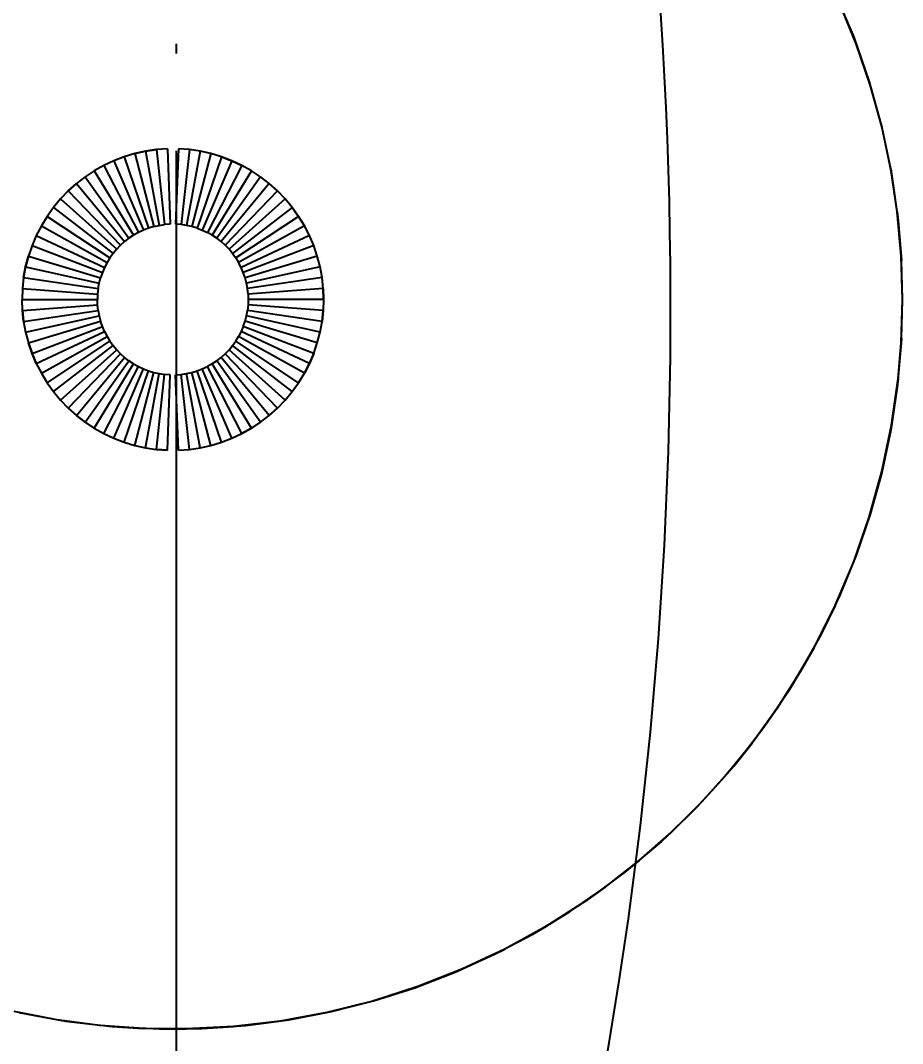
# Model space of a CAD drawing. Extents: x 11992 to 29481, y -6727 to 6811.
# Drawn here: x 13767.4 to 13948.8, y 1227.6 to 1438 of the extents above; entities that cross this region are included whole.
import ezdxf

# ---------------------------------------------------------------- set-up
doc = ezdxf.new("R2010")
doc.units = 0
doc.header["$MEASUREMENT"] = 0
doc.linetypes.add('DOTE', pattern=[2.42, 2, -0.2, 0.02, -0.2])
doc.layers.get('0').update_dxf_attribs({"color": 8, "linetype": 'CONTINUOUS'})
doc.layers.get('Defpoints').update_dxf_attribs({"color": 8, "linetype": 'CONTINUOUS'})
doc.layers.add('zoylight 4标注', color=9, linetype='CONTINUOUS')
doc.layers.add('zoylight 5回路', color=4, linetype='CONTINUOUS')
doc.styles.add('CCD-DIM', font='archs.shx', dxfattribs={"width": 0.8})
doc.dimstyles.new('zoylight_DIM_40', dxfattribs={"dimscale": 40, "dimtxt": 1.9, "dimasz": 0.4, "dimexe": 0.5, "dimexo": 0.5, "dimgap": 0.5, "dimtad": 1, "dimdec": 0, "dimrnd": 5, "dimzin": 12, "dimdsep": 46, "dimtxsty": 'CCD-DIM', "dimblk": 'CCD_Dimension_Tick', "dimcen": 0.125, "dimclrd": 44, "dimclre": 44, "dimclrt": 50, "dimadec": 0, "dimazin": 0, "dimtfac": 1, "dimtdec": 0, "dimtmove": 2, "dimatfit": 3, "dimldrblk": 'CCD_Leader_Dot', "dimfxl": 0, "dimtvp": 1, "dimtolj": 1, "dimtzin": 0, "dimarcsym": 0})

# ---------------------------------------------------------------- blocks, each defined once
blk = doc.blocks.new('CCD_Dimension_Tick')
at = {"color": 0, "linetype": 'ByBlock'}
for p, q in [((-1.091, 0), (0, 0)), ((0, 0), (1.091, 0))]:
    blk.add_line(p, q, dxfattribs=at)
at = {"color": 0, "linetype": 'Continuous', "const_width": 0.608}
blk.add_lwpolyline([(-0.61, -0.61), (0.61, 0.61)], dxfattribs=at)
blk = doc.blocks.new('*D136')
at = {"layer": 'Defpoints', "color": 0, "linetype": 'Continuous'}
for p in [(13799.46, 1780.53), (13723.85, 981.8), (13799.46, 981.8)]:
    blk.add_point(p, dxfattribs=at)
at = {"layer": 'zoylight 4标注', "color": 44, "lineweight": -2}
for p, q in [((13779.46, 1780.53), (13703.85, 1780.53)), ((13723.85, 1764.53), (13723.85, 997.8))]:
    blk.add_line(p, q, dxfattribs=at)
at = {"layer": 'zoylight 4标注', "color": 44, "linetype": 'Continuous', "lineweight": -2}
blk.add_line((13779.46, 981.8), (13703.85, 981.8), dxfattribs=at)
at = {"layer": 'zoylight 4标注', "color": 44, "linetype": 'Continuous', "lineweight": -2, "xscale": 16, "yscale": 16, "zscale": 16}
for p, rotation in [((13723.85, 1780.53), 90), ((13723.85, 981.8), 270)]:
    blk.add_blockref('CCD_Dimension_Tick', p, dxfattribs=dict(at, rotation=rotation))
at = {"layer": 'zoylight 4标注', "color": 50, "linetype": 'Continuous', "insert": (13665.85, 1381.16), "char_height": 76, "attachment_point": 5, "rotation": 90, "style": 'CCD-DIM'}
blk.add_mtext('\\A1;800', dxfattribs=at)
blk = doc.blocks.new('CCD_Leader_Dot')
at = {"color": 0, "linetype": 'ByBlock'}
blk.add_line((-5, 0), (-10, 0), dxfattribs=at)
at = {"color": 0, "linetype": 'ByBlock', "const_width": 5}
blk.add_lwpolyline([(-2.5, 0, 1), (2.5, 0, 1)], format="xyb", close=True, dxfattribs=at)

msp = doc.modelspace()

# ---------------------------------------------------------------- linework, layer by layer
for p, q in [((13934.91, 1443.54, -309.93), (13938.72, 1434.55, -309.93)), ((13939.24, 1433.17, -299.43), (13935.88, 1441.4, -299.43)), ((13939.24, 1433.17, -299.43), (13938.72, 1434.55, -309.93)), ((13938.72, 1434.55, -309.93), (13941.93, 1425.34, -309.93)), ((13942.11, 1424.75, -299.43), (13939.24, 1433.17, -299.43)), ((13942.11, 1424.75, -299.43), (13941.93, 1425.34, -309.93)), ((13941.93, 1425.34, -309.93), (13944.53, 1415.95, -309.93)), ((13944.48, 1416.17, -299.43), (13942.11, 1424.75, -299.43)), ((13946.34, 1407.45, -299.43), (13944.48, 1416.17, -299.43)), ((13944.48, 1416.17, -299.43), (13944.53, 1415.95, -309.93)), ((13944.53, 1415.95, -309.93), (13946.52, 1406.43, -309.93)), ((13797.63, 1411.58, -35.53), (13795.37, 1411.41, -35.53)), ((13797.63, 1411.58, -47.53), (13795.37, 1411.41, -47.53)), ((13797.63, 1411.58, -47.53), (13798.2, 1396.09, -47.53)), ((13799.89, 1411.58, -47.53), (13799.33, 1396.09, -47.53)), ((13802.15, 1411.41, -35.53), (13799.89, 1411.58, -35.53)), ((13802.15, 1411.41, -47.53), (13799.89, 1411.58, -47.53)), ((13799.89, 1411.58, -35.53), (13799.89, 1411.58, -47.53)), ((13799.89, 1411.58, -35.53), (13799.89, 1411.58, -47.53)), ((13788.75, 1409.94, -35.53), (13786.64, 1409.13, -35.53)), ((13788.75, 1409.94, -47.53), (13786.64, 1409.13, -47.53)), ((13790.92, 1410.59, -35.53), (13788.75, 1409.94, -35.53)), ((13790.92, 1410.59, -47.53), (13788.75, 1409.94, -47.53)), ((13788.75, 1409.94, -35.53), (13788.75, 1409.94, -47.53)), ((13788.75, 1409.94, -47.53), (13793.76, 1395.27, -47.53)), ((13793.13, 1411.08, -35.53), (13790.92, 1410.59, -35.53)), ((13790.92, 1410.59, -47.53), (13793.13, 1411.08, -47.53)), ((13790.92, 1410.59, -35.53), (13790.92, 1410.59, -47.53)), ((13790.92, 1410.59, -47.53), (13794.84, 1395.59, -47.53)), ((13795.37, 1411.41, -35.53), (13793.13, 1411.08, -35.53)), ((13793.13, 1411.08, -47.53), (13795.37, 1411.41, -47.53)), ((13793.13, 1411.08, -35.53), (13793.13, 1411.08, -47.53)), ((13793.13, 1411.08, -47.53), (13795.95, 1395.84, -47.53)), ((13795.37, 1411.41, -35.53), (13795.37, 1411.41, -47.53)), ((13795.37, 1411.41, -47.53), (13797.07, 1396, -47.53)), ((13802.15, 1411.41, -47.53), (13800.46, 1396, -47.53)), ((13804.39, 1411.08, -47.53), (13801.58, 1395.84, -47.53)), ((13804.39, 1411.08, -35.53), (13802.15, 1411.41, -35.53)), ((13804.39, 1411.08, -47.53), (13802.15, 1411.41, -47.53)), ((13802.15, 1411.41, -35.53), (13802.15, 1411.41, -47.53)), ((13806.6, 1410.59, -47.53), (13802.68, 1395.59, -47.53)), ((13808.77, 1409.94, -47.53), (13803.77, 1395.27, -47.53)), ((13806.6, 1410.59, -35.53), (13804.39, 1411.08, -35.53)), ((13806.6, 1410.59, -47.53), (13804.39, 1411.08, -47.53)), ((13804.39, 1411.08, -35.53), (13804.39, 1411.08, -47.53)), ((13808.77, 1409.94, -35.53), (13806.6, 1410.59, -35.53)), ((13808.77, 1409.94, -47.53), (13806.6, 1410.59, -47.53)), ((13806.6, 1410.59, -35.53), (13806.6, 1410.59, -47.53)), ((13810.89, 1409.13, -35.53), (13808.77, 1409.94, -35.53)), ((13808.77, 1409.94, -47.53), (13810.89, 1409.13, -47.53)), ((13808.77, 1409.94, -35.53), (13808.77, 1409.94, -47.53)), ((13784.59, 1408.17, -35.53), (13782.61, 1407.06, -35.53)), ((13784.59, 1408.17, -47.53), (13782.61, 1407.06, -47.53)), ((13786.64, 1409.13, -35.53), (13784.59, 1408.17, -35.53)), ((13786.64, 1409.13, -47.53), (13784.59, 1408.17, -47.53)), ((13784.59, 1408.17, -35.53), (13784.59, 1408.17, -47.53)), ((13784.59, 1408.17, -47.53), (13791.67, 1394.38, -47.53)), ((13786.64, 1409.13, -35.53), (13786.64, 1409.13, -47.53)), ((13786.64, 1409.13, -47.53), (13792.7, 1394.86, -47.53)), ((13810.89, 1409.13, -47.53), (13804.82, 1394.86, -47.53)), ((13812.94, 1408.17, -47.53), (13805.85, 1394.38, -47.53)), ((13812.94, 1408.17, -35.53), (13810.89, 1409.13, -35.53)), ((13810.89, 1409.13, -47.53), (13812.94, 1408.17, -47.53)), ((13810.89, 1409.13, -35.53), (13810.89, 1409.13, -47.53)), ((13814.91, 1407.06, -35.53), (13812.94, 1408.17, -35.53)), ((13814.91, 1407.06, -47.53), (13812.94, 1408.17, -47.53)), ((13812.94, 1408.17, -35.53), (13812.94, 1408.17, -47.53)), ((13947.67, 1398.63, -299.43), (13946.34, 1407.45, -299.43)), ((13946.34, 1407.45, -299.43), (13946.52, 1406.43, -309.93)), ((13780.72, 1405.81, -35.53), (13778.93, 1404.43, -35.53)), ((13780.72, 1405.81, -47.53), (13778.93, 1404.43, -47.53)), ((13782.61, 1407.06, -35.53), (13780.72, 1405.81, -35.53)), ((13782.61, 1407.06, -47.53), (13780.72, 1405.81, -47.53)), ((13780.72, 1405.81, -35.53), (13780.72, 1405.81, -47.53)), ((13780.72, 1405.81, -47.53), (13789.74, 1393.2, -47.53)), ((13782.61, 1407.06, -35.53), (13782.61, 1407.06, -47.53)), ((13782.61, 1407.06, -47.53), (13790.69, 1393.83, -47.53)), ((13814.91, 1407.06, -47.53), (13806.84, 1393.83, -47.53)), ((13816.8, 1405.81, -47.53), (13807.78, 1393.2, -47.53)), ((13816.8, 1405.81, -35.53), (13814.91, 1407.06, -35.53)), ((13816.8, 1405.81, -47.53), (13814.91, 1407.06, -47.53)), ((13814.91, 1407.06, -35.53), (13814.91, 1407.06, -47.53)), ((13818.59, 1404.43, -35.53), (13816.8, 1405.81, -35.53)), ((13818.59, 1404.43, -47.53), (13816.8, 1405.81, -47.53)), ((13816.8, 1405.81, -35.53), (13816.8, 1405.81, -47.53)), ((13946.52, 1406.43, -309.93), (13947.88, 1396.8, -309.93)), ((13778.93, 1404.43, -35.53), (13777.25, 1402.91, -35.53)), ((13777.25, 1402.91, -47.53), (13778.93, 1404.43, -47.53)), ((13778.93, 1404.43, -35.53), (13778.93, 1404.43, -47.53)), ((13778.93, 1404.43, -47.53), (13788.85, 1392.51, -47.53)), ((13818.59, 1404.43, -47.53), (13808.68, 1392.51, -47.53)), ((13820.28, 1402.91, -35.53), (13818.59, 1404.43, -35.53)), ((13820.28, 1402.91, -47.53), (13818.59, 1404.43, -47.53)), ((13818.59, 1404.43, -35.53), (13818.59, 1404.43, -47.53)), ((13775.67, 1401.28, -35.53), (13774.23, 1399.54, -35.53)), ((13775.67, 1401.28, -47.53), (13774.23, 1399.54, -47.53)), ((13777.25, 1402.91, -35.53), (13775.67, 1401.28, -35.53)), ((13775.67, 1401.28, -47.53), (13777.25, 1402.91, -47.53)), ((13775.67, 1401.28, -35.53), (13775.67, 1401.28, -47.53)), ((13775.67, 1401.28, -47.53), (13787.22, 1390.94, -47.53)), ((13777.25, 1402.91, -35.53), (13777.25, 1402.91, -47.53)), ((13777.25, 1402.91, -47.53), (13788, 1391.76, -47.53)), ((13820.28, 1402.91, -47.53), (13809.52, 1391.76, -47.53)), ((13821.85, 1401.28, -47.53), (13810.31, 1390.94, -47.53)), ((13821.85, 1401.28, -35.53), (13820.28, 1402.91, -35.53)), ((13821.85, 1401.28, -47.53), (13820.28, 1402.91, -47.53)), ((13820.28, 1402.91, -35.53), (13820.28, 1402.91, -47.53)), ((13823.3, 1399.54, -35.53), (13821.85, 1401.28, -35.53)), ((13823.3, 1399.54, -47.53), (13821.85, 1401.28, -47.53)), ((13821.85, 1401.28, -35.53), (13821.85, 1401.28, -47.53)), ((13774.23, 1399.54, -35.53), (13772.91, 1397.7, -35.53)), ((13774.23, 1399.54, -47.53), (13772.91, 1397.7, -47.53)), ((13774.23, 1399.54, -35.53), (13774.23, 1399.54, -47.53)), ((13774.23, 1399.54, -47.53), (13786.49, 1390.07, -47.53)), ((13823.3, 1399.54, -47.53), (13811.03, 1390.07, -47.53)), ((13824.62, 1397.7, -35.53), (13823.3, 1399.54, -35.53)), ((13823.3, 1399.54, -47.53), (13824.62, 1397.7, -47.53)), ((13823.3, 1399.54, -35.53), (13823.3, 1399.54, -47.53)), ((13772.91, 1397.7, -35.53), (13771.73, 1395.77, -35.53)), ((13772.91, 1397.7, -47.53), (13771.73, 1395.77, -47.53)), ((13772.91, 1397.7, -35.53), (13772.91, 1397.7, -47.53)), ((13772.91, 1397.7, -47.53), (13785.83, 1389.15, -47.53)), ((13824.62, 1397.7, -47.53), (13811.69, 1389.15, -47.53)), ((13825.8, 1395.77, -35.53), (13824.62, 1397.7, -35.53)), ((13824.62, 1397.7, -47.53), (13825.8, 1395.77, -47.53)), ((13824.62, 1397.7, -35.53), (13824.62, 1397.7, -47.53)), ((13948.49, 1389.53, -299.43), (13947.67, 1398.63, -299.43)), ((13947.67, 1398.63, -299.43), (13947.88, 1396.8, -309.93)), ((13771.73, 1395.77, -35.53), (13770.69, 1393.76, -35.53)), ((13771.73, 1395.77, -47.53), (13770.69, 1393.76, -47.53)), ((13771.73, 1395.77, -35.53), (13771.73, 1395.77, -47.53)), ((13771.73, 1395.77, -47.53), (13785.24, 1388.18, -47.53)), ((13792.7, 1394.86, -47.53), (13791.67, 1394.38, -47.53)), ((13792.7, 1394.86, -297.53), (13791.67, 1394.38, -297.53)), ((13793.76, 1395.27, -47.53), (13792.7, 1394.86, -47.53)), ((13793.76, 1395.27, -297.53), (13792.7, 1394.86, -297.53)), ((13792.7, 1394.86, -47.53), (13792.7, 1394.86, -297.53)), ((13794.84, 1395.59, -47.53), (13793.76, 1395.27, -47.53)), ((13794.84, 1395.59, -297.53), (13793.76, 1395.27, -297.53)), ((13793.76, 1395.27, -47.53), (13793.76, 1395.27, -297.53)), ((13794.84, 1395.59, -47.53), (13795.95, 1395.84, -47.53)), ((13794.84, 1395.59, -297.53), (13795.95, 1395.84, -297.53)), ((13794.84, 1395.59, -47.53), (13794.84, 1395.59, -297.53)), ((13795.95, 1395.84, -47.53), (13797.07, 1396, -47.53)), ((13795.95, 1395.84, -297.53), (13797.07, 1396, -297.53)), ((13795.95, 1395.84, -47.53), (13795.95, 1395.84, -297.53)), ((13798.2, 1396.09, -47.53), (13797.07, 1396, -47.53)), ((13798.2, 1396.09, -297.53), (13797.07, 1396, -297.53)), ((13797.07, 1396, -47.53), (13797.07, 1396, -297.53)), ((13800.46, 1396, -47.53), (13799.33, 1396.09, -47.53)), ((13800.46, 1396, -297.53), (13799.33, 1396.09, -297.53)), ((13799.33, 1396.09, -47.53), (13799.33, 1396.09, -297.53)), ((13799.33, 1396.09, -47.53), (13799.33, 1396.09, -297.53)), ((13801.58, 1395.84, -47.53), (13800.46, 1396, -47.53)), ((13801.58, 1395.84, -297.53), (13800.46, 1396, -297.53)), ((13800.46, 1396, -47.53), (13800.46, 1396, -297.53)), ((13802.68, 1395.59, -47.53), (13801.58, 1395.84, -47.53)), ((13802.68, 1395.59, -297.53), (13801.58, 1395.84, -297.53)), ((13801.58, 1395.84, -47.53), (13801.58, 1395.84, -297.53)), ((13803.77, 1395.27, -47.53), (13802.68, 1395.59, -47.53)), ((13803.77, 1395.27, -297.53), (13802.68, 1395.59, -297.53)), ((13802.68, 1395.59, -47.53), (13802.68, 1395.59, -297.53)), ((13803.77, 1395.27, -47.53), (13804.82, 1394.86, -47.53)), ((13803.77, 1395.27, -297.53), (13804.82, 1394.86, -297.53)), ((13803.77, 1395.27, -47.53), (13803.77, 1395.27, -297.53)), ((13804.82, 1394.86, -47.53), (13805.85, 1394.38, -47.53)), ((13804.82, 1394.86, -297.53), (13805.85, 1394.38, -297.53)), ((13804.82, 1394.86, -47.53), (13804.82, 1394.86, -297.53)), ((13825.8, 1395.77, -47.53), (13812.28, 1388.18, -47.53)), ((13826.83, 1393.76, -35.53), (13825.8, 1395.77, -35.53)), ((13826.83, 1393.76, -47.53), (13825.8, 1395.77, -47.53)), ((13825.8, 1395.77, -35.53), (13825.8, 1395.77, -47.53)), ((13947.88, 1396.8, -309.93), (13948.54, 1388.63, -309.93)), ((13770.69, 1393.76, -35.53), (13769.81, 1391.67, -35.53)), ((13770.69, 1393.76, -47.53), (13769.81, 1391.67, -47.53)), ((13770.69, 1393.76, -35.53), (13770.69, 1393.76, -47.53)), ((13770.69, 1393.76, -47.53), (13784.73, 1387.18, -47.53)), ((13789.74, 1393.2, -47.53), (13788.85, 1392.51, -47.53)), ((13789.74, 1393.2, -297.53), (13788.85, 1392.51, -297.53)), ((13790.69, 1393.83, -47.53), (13789.74, 1393.2, -47.53)), ((13790.69, 1393.83, -297.53), (13789.74, 1393.2, -297.53)), ((13789.74, 1393.2, -47.53), (13789.74, 1393.2, -297.53)), ((13791.67, 1394.38, -47.53), (13790.69, 1393.83, -47.53)), ((13791.67, 1394.38, -297.53), (13790.69, 1393.83, -297.53)), ((13790.69, 1393.83, -47.53), (13790.69, 1393.83, -297.53)), ((13791.67, 1394.38, -47.53), (13791.67, 1394.38, -297.53)), ((13806.84, 1393.83, -47.53), (13805.85, 1394.38, -47.53)), ((13806.84, 1393.83, -297.53), (13805.85, 1394.38, -297.53)), ((13805.85, 1394.38, -47.53), (13805.85, 1394.38, -297.53)), ((13807.78, 1393.2, -47.53), (13806.84, 1393.83, -47.53)), ((13807.78, 1393.2, -297.53), (13806.84, 1393.83, -297.53)), ((13806.84, 1393.83, -47.53), (13806.84, 1393.83, -297.53)), ((13808.68, 1392.51, -47.53), (13807.78, 1393.2, -47.53)), ((13808.68, 1392.51, -297.53), (13807.78, 1393.2, -297.53)), ((13807.78, 1393.2, -47.53), (13807.78, 1393.2, -297.53)), ((13826.83, 1393.76, -47.53), (13812.8, 1387.18, -47.53)), ((13827.72, 1391.67, -35.53), (13826.83, 1393.76, -35.53)), ((13827.72, 1391.67, -47.53), (13826.83, 1393.76, -47.53)), ((13826.83, 1393.76, -35.53), (13826.83, 1393.76, -47.53)), ((13769.81, 1391.67, -35.53), (13769.08, 1389.53, -35.53)), ((13769.81, 1391.67, -47.53), (13769.08, 1389.53, -47.53)), ((13769.81, 1391.67, -35.53), (13769.81, 1391.67, -47.53)), ((13769.81, 1391.67, -47.53), (13784.28, 1386.13, -47.53)), ((13787.22, 1390.94, -47.53), (13786.49, 1390.07, -47.53)), ((13787.22, 1390.94, -297.53), (13786.49, 1390.07, -297.53)), ((13787.22, 1390.94, -47.53), (13788, 1391.76, -47.53)), ((13787.22, 1390.94, -297.53), (13788, 1391.76, -297.53)), ((13787.22, 1390.94, -47.53), (13787.22, 1390.94, -297.53)), ((13788, 1391.76, -47.53), (13788.85, 1392.51, -47.53)), ((13788, 1391.76, -297.53), (13788.85, 1392.51, -297.53)), ((13788, 1391.76, -47.53), (13788, 1391.76, -297.53)), ((13788.85, 1392.51, -47.53), (13788.85, 1392.51, -297.53)), ((13809.52, 1391.76, -47.53), (13808.68, 1392.51, -47.53)), ((13809.52, 1391.76, -297.53), (13808.68, 1392.51, -297.53)), ((13808.68, 1392.51, -47.53), (13808.68, 1392.51, -297.53)), ((13810.31, 1390.94, -47.53), (13809.52, 1391.76, -47.53)), ((13810.31, 1390.94, -297.53), (13809.52, 1391.76, -297.53)), ((13809.52, 1391.76, -47.53), (13809.52, 1391.76, -297.53)), ((13811.03, 1390.07, -47.53), (13810.31, 1390.94, -47.53)), ((13811.03, 1390.07, -297.53), (13810.31, 1390.94, -297.53)), ((13810.31, 1390.94, -47.53), (13810.31, 1390.94, -297.53)), ((13827.72, 1391.67, -47.53), (13813.24, 1386.13, -47.53)), ((13828.45, 1389.53, -35.53), (13827.72, 1391.67, -35.53)), ((13828.45, 1389.53, -47.53), (13827.72, 1391.67, -47.53)), ((13827.72, 1391.67, -35.53), (13827.72, 1391.67, -47.53)), ((13769.08, 1389.53, -35.53), (13768.5, 1387.34, -35.53)), ((13768.5, 1387.34, -47.53), (13769.08, 1389.53, -47.53)), ((13769.08, 1389.53, -35.53), (13769.08, 1389.53, -47.53)), ((13769.08, 1389.53, -47.53), (13783.92, 1385.06, -47.53)), ((13785.83, 1389.15, -47.53), (13785.24, 1388.18, -47.53)), ((13785.83, 1389.15, -297.53), (13785.24, 1388.18, -297.53)), ((13786.49, 1390.07, -47.53), (13785.83, 1389.15, -47.53)), ((13786.49, 1390.07, -297.53), (13785.83, 1389.15, -297.53)), ((13785.83, 1389.15, -47.53), (13785.83, 1389.15, -297.53)), ((13786.49, 1390.07, -47.53), (13786.49, 1390.07, -297.53)), ((13811.03, 1390.07, -47.53), (13811.69, 1389.15, -47.53)), ((13811.03, 1390.07, -297.53), (13811.69, 1389.15, -297.53)), ((13811.03, 1390.07, -47.53), (13811.03, 1390.07, -297.53)), ((13811.69, 1389.15, -47.53), (13812.28, 1388.18, -47.53)), ((13811.69, 1389.15, -297.53), (13812.28, 1388.18, -297.53)), ((13811.69, 1389.15, -47.53), (13811.69, 1389.15, -297.53)), ((13828.45, 1389.53, -47.53), (13813.6, 1385.06, -47.53)), ((13829.02, 1387.34, -35.53), (13828.45, 1389.53, -35.53)), ((13829.02, 1387.34, -47.53), (13828.45, 1389.53, -47.53)), ((13828.45, 1389.53, -35.53), (13828.45, 1389.53, -47.53)), ((13948.76, 1380.6, -299.43), (13948.49, 1389.53, -299.43)), ((13948.49, 1389.53, -299.43), (13948.54, 1388.63, -309.93)), ((13948.76, 1380.6, -309.93), (13948.54, 1388.63, -309.93)), ((13768.5, 1387.34, -35.53), (13768.09, 1385.11, -35.53)), ((13768.09, 1385.11, -47.53), (13768.5, 1387.34, -47.53)), ((13768.5, 1387.34, -35.53), (13768.5, 1387.34, -47.53)), ((13768.5, 1387.34, -47.53), (13783.63, 1383.97, -47.53)), ((13784.73, 1387.18, -47.53), (13784.28, 1386.13, -47.53)), ((13784.73, 1387.18, -297.53), (13784.28, 1386.13, -297.53)), ((13785.24, 1388.18, -47.53), (13784.73, 1387.18, -47.53)), ((13785.24, 1388.18, -297.53), (13784.73, 1387.18, -297.53)), ((13784.73, 1387.18, -47.53), (13784.73, 1387.18, -297.53)), ((13785.24, 1388.18, -47.53), (13785.24, 1388.18, -297.53)), ((13812.8, 1387.18, -47.53), (13812.28, 1388.18, -47.53)), ((13812.8, 1387.18, -297.53), (13812.28, 1388.18, -297.53)), ((13812.28, 1388.18, -47.53), (13812.28, 1388.18, -297.53)), ((13813.24, 1386.13, -47.53), (13812.8, 1387.18, -47.53)), ((13813.24, 1386.13, -297.53), (13812.8, 1387.18, -297.53)), ((13812.8, 1387.18, -47.53), (13812.8, 1387.18, -297.53)), ((13829.02, 1387.34, -47.53), (13813.89, 1383.97, -47.53)), ((13829.43, 1385.11, -35.53), (13829.02, 1387.34, -35.53)), ((13829.43, 1385.11, -47.53), (13829.02, 1387.34, -47.53)), ((13829.02, 1387.34, -35.53), (13829.02, 1387.34, -47.53)), ((13768.09, 1385.11, -35.53), (13767.85, 1382.86, -35.53)), ((13768.09, 1385.11, -47.53), (13767.85, 1382.86, -47.53)), ((13768.09, 1385.11, -35.53), (13768.09, 1385.11, -47.53)), ((13768.09, 1385.11, -47.53), (13783.43, 1382.85, -47.53)), ((13783.63, 1383.97, -47.53), (13783.92, 1385.06, -47.53)), ((13783.63, 1383.97, -297.53), (13783.92, 1385.06, -297.53)), ((13784.28, 1386.13, -47.53), (13783.92, 1385.06, -47.53)), ((13784.28, 1386.13, -297.53), (13783.92, 1385.06, -297.53)), ((13783.92, 1385.06, -47.53), (13783.92, 1385.06, -297.53)), ((13784.28, 1386.13, -47.53), (13784.28, 1386.13, -297.53)), ((13813.6, 1385.06, -47.53), (13813.24, 1386.13, -47.53)), ((13813.6, 1385.06, -297.53), (13813.24, 1386.13, -297.53)), ((13813.24, 1386.13, -47.53), (13813.24, 1386.13, -297.53)), ((13813.89, 1383.97, -47.53), (13813.6, 1385.06, -47.53)), ((13813.89, 1383.97, -297.53), (13813.6, 1385.06, -297.53)), ((13813.6, 1385.06, -47.53), (13813.6, 1385.06, -297.53)), ((13829.43, 1385.11, -47.53), (13814.1, 1382.85, -47.53)), ((13829.68, 1382.86, -35.53), (13829.43, 1385.11, -35.53)), ((13829.68, 1382.86, -47.53), (13829.43, 1385.11, -47.53)), ((13829.43, 1385.11, -35.53), (13829.43, 1385.11, -47.53)), ((13767.85, 1382.86, -35.53), (13767.76, 1380.6, -35.53)), ((13767.85, 1382.86, -47.53), (13767.76, 1380.6, -47.53)), ((13767.85, 1382.86, -35.53), (13767.85, 1382.86, -47.53)), ((13767.85, 1382.86, -47.53), (13783.3, 1381.73, -47.53)), ((13783.43, 1382.85, -47.53), (13783.3, 1381.73, -47.53)), ((13783.43, 1382.85, -297.53), (13783.3, 1381.73, -297.53)), ((13783.43, 1382.85, -47.53), (13783.63, 1383.97, -47.53)), ((13783.43, 1382.85, -297.53), (13783.63, 1383.97, -297.53)), ((13783.43, 1382.85, -47.53), (13783.43, 1382.85, -297.53)), ((13783.63, 1383.97, -47.53), (13783.63, 1383.97, -297.53)), ((13814.1, 1382.85, -47.53), (13813.89, 1383.97, -47.53)), ((13814.1, 1382.85, -297.53), (13813.89, 1383.97, -297.53)), ((13813.89, 1383.97, -47.53), (13813.89, 1383.97, -297.53)), ((13814.22, 1381.73, -47.53), (13814.1, 1382.85, -47.53)), ((13814.22, 1381.73, -297.53), (13814.1, 1382.85, -297.53)), ((13814.1, 1382.85, -47.53), (13814.1, 1382.85, -297.53)), ((13829.68, 1382.86, -47.53), (13814.22, 1381.73, -47.53)), ((13829.76, 1380.6, -35.53), (13829.68, 1382.86, -35.53)), ((13829.68, 1382.86, -47.53), (13829.76, 1380.6, -47.53)), ((13829.68, 1382.86, -35.53), (13829.68, 1382.86, -47.53)), ((13767.85, 1378.33, -35.53), (13767.76, 1380.6, -35.53)), ((13767.85, 1378.33, -47.53), (13767.76, 1380.6, -47.53)), ((13767.76, 1380.6, -35.53), (13783.26, 1380.6, -47.53)), ((13783.3, 1381.73, -47.53), (13783.26, 1380.6, -47.53)), ((13783.3, 1381.73, -297.53), (13783.26, 1380.6, -297.53)), ((13783.3, 1379.47, -47.53), (13783.26, 1380.6, -47.53)), ((13783.3, 1379.47, -297.53), (13783.26, 1380.6, -297.53)), ((13783.26, 1380.6, -47.53), (13783.26, 1380.6, -297.53)), ((13783.3, 1381.73, -47.53), (13783.3, 1381.73, -297.53)), ((13814.22, 1381.73, -47.53), (13814.26, 1380.6, -47.53)), ((13814.22, 1381.73, -297.53), (13814.26, 1380.6, -297.53)), ((13814.22, 1381.73, -47.53), (13814.22, 1381.73, -297.53)), ((13814.26, 1380.6, -47.53), (13814.22, 1379.47, -47.53)), ((13814.26, 1380.6, -297.53), (13814.22, 1379.47, -297.53)), ((13829.76, 1380.6, -47.53), (13814.26, 1380.6, -47.53)), ((13814.26, 1380.6, -47.53), (13814.26, 1380.6, -297.53)), ((13829.76, 1380.6, -35.53), (13829.68, 1378.33, -35.53)), ((13829.76, 1380.6, -47.53), (13829.68, 1378.33, -47.53)), ((13829.76, 1380.6, -35.53), (13829.76, 1380.6, -47.53)), ((13948.49, 1371.66, -309.93), (13948.76, 1380.6, -309.93)), ((13948.54, 1372.56, -299.43), (13948.76, 1380.6, -299.43)), ((13948.76, 1380.6, -299.43), (13948.76, 1380.6, -309.93)), ((13767.85, 1378.33, -47.53), (13783.3, 1379.47, -47.53)), ((13767.85, 1378.33, -35.53), (13768.09, 1376.08, -35.53)), ((13768.09, 1376.08, -47.53), (13767.85, 1378.33, -47.53)), ((13767.85, 1378.33, -35.53), (13767.85, 1378.33, -47.53)), ((13768.09, 1376.08, -47.53), (13783.43, 1378.34, -47.53)), ((13783.43, 1378.34, -47.53), (13783.3, 1379.47, -47.53)), ((13783.43, 1378.34, -297.53), (13783.3, 1379.47, -297.53)), ((13783.3, 1379.47, -47.53), (13783.3, 1379.47, -297.53)), ((13783.43, 1378.34, -47.53), (13783.63, 1377.23, -47.53)), ((13783.43, 1378.34, -297.53), (13783.63, 1377.23, -297.53)), ((13783.43, 1378.34, -47.53), (13783.43, 1378.34, -297.53)), ((13813.89, 1377.23, -47.53), (13814.1, 1378.34, -47.53)), ((13813.89, 1377.23, -297.53), (13814.1, 1378.34, -297.53)), ((13814.22, 1379.47, -47.53), (13814.1, 1378.34, -47.53)), ((13814.22, 1379.47, -297.53), (13814.1, 1378.34, -297.53)), ((13829.43, 1376.08, -47.53), (13814.1, 1378.34, -47.53)), ((13814.1, 1378.34, -47.53), (13814.1, 1378.34, -297.53)), ((13829.68, 1378.33, -47.53), (13814.22, 1379.47, -47.53)), ((13814.22, 1379.47, -47.53), (13814.22, 1379.47, -297.53)), ((13829.43, 1376.08, -35.53), (13829.68, 1378.33, -35.53)), ((13829.68, 1378.33, -47.53), (13829.43, 1376.08, -47.53)), ((13829.68, 1378.33, -35.53), (13829.68, 1378.33, -47.53)), ((13768.09, 1376.08, -35.53), (13768.5, 1373.86, -35.53)), ((13768.09, 1376.08, -47.53), (13768.5, 1373.86, -47.53)), ((13768.09, 1376.08, -35.53), (13768.09, 1376.08, -47.53)), ((13768.5, 1373.86, -47.53), (13783.63, 1377.23, -47.53)), ((13769.08, 1371.67, -47.53), (13783.92, 1376.13, -47.53)), ((13783.63, 1377.23, -47.53), (13783.92, 1376.13, -47.53)), ((13783.63, 1377.23, -297.53), (13783.92, 1376.13, -297.53)), ((13783.63, 1377.23, -47.53), (13783.63, 1377.23, -297.53)), ((13784.28, 1375.06, -47.53), (13783.92, 1376.13, -47.53)), ((13784.28, 1375.06, -297.53), (13783.92, 1376.13, -297.53)), ((13783.92, 1376.13, -47.53), (13783.92, 1376.13, -297.53)), ((13813.24, 1375.06, -47.53), (13813.6, 1376.13, -47.53)), ((13813.24, 1375.06, -297.53), (13813.6, 1376.13, -297.53)), ((13813.6, 1376.13, -47.53), (13813.89, 1377.23, -47.53)), ((13813.6, 1376.13, -297.53), (13813.89, 1377.23, -297.53)), ((13828.45, 1371.67, -47.53), (13813.6, 1376.13, -47.53)), ((13813.6, 1376.13, -47.53), (13813.6, 1376.13, -297.53)), ((13829.02, 1373.86, -47.53), (13813.89, 1377.23, -47.53)), ((13813.89, 1377.23, -47.53), (13813.89, 1377.23, -297.53)), ((13829.02, 1373.86, -35.53), (13829.43, 1376.08, -35.53)), ((13829.02, 1373.86, -47.53), (13829.43, 1376.08, -47.53)), ((13829.43, 1376.08, -35.53), (13829.43, 1376.08, -47.53)), ((13768.5, 1373.86, -35.53), (13769.08, 1371.67, -35.53)), ((13768.5, 1373.86, -47.53), (13769.08, 1371.67, -47.53)), ((13768.5, 1373.86, -35.53), (13768.5, 1373.86, -47.53)), ((13769.81, 1369.52, -47.53), (13784.28, 1375.06, -47.53)), ((13770.69, 1367.44, -47.53), (13784.73, 1374.02, -47.53)), ((13784.73, 1374.02, -47.53), (13784.28, 1375.06, -47.53)), ((13784.73, 1374.02, -297.53), (13784.28, 1375.06, -297.53)), ((13784.28, 1375.06, -47.53), (13784.28, 1375.06, -297.53)), ((13784.73, 1374.02, -47.53), (13785.24, 1373.01, -47.53)), ((13784.73, 1374.02, -297.53), (13785.24, 1373.01, -297.53)), ((13784.73, 1374.02, -47.53), (13784.73, 1374.02, -297.53)), ((13812.8, 1374.02, -47.53), (13812.28, 1373.01, -47.53)), ((13812.8, 1374.02, -297.53), (13812.28, 1373.01, -297.53)), ((13813.24, 1375.06, -47.53), (13812.8, 1374.02, -47.53)), ((13813.24, 1375.06, -297.53), (13812.8, 1374.02, -297.53)), ((13826.83, 1367.44, -47.53), (13812.8, 1374.02, -47.53)), ((13812.8, 1374.02, -47.53), (13812.8, 1374.02, -297.53)), ((13827.72, 1369.52, -47.53), (13813.24, 1375.06, -47.53)), ((13813.24, 1375.06, -47.53), (13813.24, 1375.06, -297.53)), ((13828.45, 1371.67, -35.53), (13829.02, 1373.86, -35.53)), ((13828.45, 1371.67, -47.53), (13829.02, 1373.86, -47.53)), ((13829.02, 1373.86, -35.53), (13829.02, 1373.86, -47.53)), ((13769.08, 1371.67, -35.53), (13769.81, 1369.52, -35.53)), ((13769.81, 1369.52, -47.53), (13769.08, 1371.67, -47.53)), ((13769.08, 1371.67, -35.53), (13769.08, 1371.67, -47.53)), ((13771.73, 1365.43, -47.53), (13785.24, 1373.01, -47.53)), ((13772.91, 1363.49, -47.53), (13785.83, 1372.05, -47.53)), ((13785.24, 1373.01, -47.53), (13785.83, 1372.05, -47.53)), ((13785.24, 1373.01, -297.53), (13785.83, 1372.05, -297.53)), ((13785.24, 1373.01, -47.53), (13785.24, 1373.01, -297.53)), ((13785.83, 1372.05, -47.53), (13786.49, 1371.12, -47.53)), ((13785.83, 1372.05, -297.53), (13786.49, 1371.12, -297.53)), ((13785.83, 1372.05, -47.53), (13785.83, 1372.05, -297.53)), ((13811.03, 1371.12, -47.53), (13811.69, 1372.05, -47.53)), ((13811.03, 1371.12, -297.53), (13811.69, 1372.05, -297.53)), ((13811.69, 1372.05, -47.53), (13812.28, 1373.01, -47.53)), ((13811.69, 1372.05, -297.53), (13812.28, 1373.01, -297.53)), ((13824.62, 1363.49, -47.53), (13811.69, 1372.05, -47.53)), ((13811.69, 1372.05, -47.53), (13811.69, 1372.05, -297.53)), ((13825.8, 1365.43, -47.53), (13812.28, 1373.01, -47.53)), ((13812.28, 1373.01, -47.53), (13812.28, 1373.01, -297.53)), ((13827.72, 1369.52, -35.53), (13828.45, 1371.67, -35.53)), ((13827.72, 1369.52, -47.53), (13828.45, 1371.67, -47.53)), ((13828.45, 1371.67, -35.53), (13828.45, 1371.67, -47.53)), ((13948.49, 1371.66, -309.93), (13947.67, 1362.56, -309.93)), ((13947.88, 1364.39, -299.43), (13948.54, 1372.56, -299.43)), ((13948.54, 1372.56, -299.43), (13948.49, 1371.66, -309.93)), ((13769.81, 1369.52, -35.53), (13770.69, 1367.44, -35.53)), ((13770.69, 1367.44, -47.53), (13769.81, 1369.52, -47.53)), ((13769.81, 1369.52, -35.53), (13769.81, 1369.52, -47.53)), ((13774.23, 1361.65, -47.53), (13786.49, 1371.12, -47.53)), ((13775.67, 1359.91, -47.53), (13787.22, 1370.25, -47.53)), ((13786.49, 1371.12, -47.53), (13787.22, 1370.25, -47.53)), ((13786.49, 1371.12, -297.53), (13787.22, 1370.25, -297.53)), ((13786.49, 1371.12, -47.53), (13786.49, 1371.12, -297.53)), ((13787.22, 1370.25, -47.53), (13788, 1369.44, -47.53)), ((13787.22, 1370.25, -297.53), (13788, 1369.44, -297.53)), ((13787.22, 1370.25, -47.53), (13787.22, 1370.25, -297.53)), ((13809.52, 1369.44, -47.53), (13810.31, 1370.25, -47.53)), ((13809.52, 1369.44, -297.53), (13810.31, 1370.25, -297.53)), ((13810.31, 1370.25, -47.53), (13811.03, 1371.12, -47.53)), ((13810.31, 1370.25, -297.53), (13811.03, 1371.12, -297.53)), ((13821.85, 1359.91, -47.53), (13810.31, 1370.25, -47.53)), ((13810.31, 1370.25, -47.53), (13810.31, 1370.25, -297.53)), ((13823.3, 1361.65, -47.53), (13811.03, 1371.12, -47.53)), ((13811.03, 1371.12, -47.53), (13811.03, 1371.12, -297.53)), ((13826.83, 1367.44, -35.53), (13827.72, 1369.52, -35.53)), ((13827.72, 1369.52, -47.53), (13826.83, 1367.44, -47.53)), ((13827.72, 1369.52, -35.53), (13827.72, 1369.52, -47.53)), ((13770.69, 1367.44, -35.53), (13771.73, 1365.43, -35.53)), ((13770.69, 1367.44, -47.53), (13771.73, 1365.43, -47.53)), ((13770.69, 1367.44, -35.53), (13770.69, 1367.44, -47.53)), ((13777.25, 1358.28, -47.53), (13788, 1369.44, -47.53)), ((13778.93, 1356.77, -47.53), (13788.85, 1368.68, -47.53)), ((13780.72, 1355.39, -47.53), (13789.74, 1367.99, -47.53)), ((13788, 1369.44, -47.53), (13788.85, 1368.68, -47.53)), ((13788, 1369.44, -297.53), (13788.85, 1368.68, -297.53)), ((13788, 1369.44, -47.53), (13788, 1369.44, -297.53)), ((13789.74, 1367.99, -47.53), (13788.85, 1368.68, -47.53)), ((13789.74, 1367.99, -297.53), (13788.85, 1368.68, -297.53)), ((13788.85, 1368.68, -47.53), (13788.85, 1368.68, -297.53)), ((13790.69, 1367.37, -47.53), (13789.74, 1367.99, -47.53)), ((13790.69, 1367.37, -297.53), (13789.74, 1367.99, -297.53)), ((13789.74, 1367.99, -47.53), (13789.74, 1367.99, -297.53)), ((13807.78, 1367.99, -47.53), (13806.84, 1367.37, -47.53)), ((13807.78, 1367.99, -297.53), (13806.84, 1367.37, -297.53)), ((13807.78, 1367.99, -47.53), (13808.68, 1368.68, -47.53)), ((13807.78, 1367.99, -297.53), (13808.68, 1368.68, -297.53)), ((13816.8, 1355.39, -47.53), (13807.78, 1367.99, -47.53)), ((13807.78, 1367.99, -47.53), (13807.78, 1367.99, -297.53)), ((13808.68, 1368.68, -47.53), (13809.52, 1369.44, -47.53)), ((13808.68, 1368.68, -297.53), (13809.52, 1369.44, -297.53)), ((13818.59, 1356.77, -47.53), (13808.68, 1368.68, -47.53)), ((13808.68, 1368.68, -47.53), (13808.68, 1368.68, -297.53)), ((13820.28, 1358.28, -47.53), (13809.52, 1369.44, -47.53)), ((13809.52, 1369.44, -47.53), (13809.52, 1369.44, -297.53)), ((13825.8, 1365.43, -35.53), (13826.83, 1367.44, -35.53)), ((13826.83, 1367.44, -47.53), (13825.8, 1365.43, -47.53)), ((13826.83, 1367.44, -35.53), (13826.83, 1367.44, -47.53)), ((13771.73, 1365.43, -35.53), (13772.91, 1363.49, -35.53)), ((13771.73, 1365.43, -47.53), (13772.91, 1363.49, -47.53)), ((13771.73, 1365.43, -35.53), (13771.73, 1365.43, -47.53)), ((13782.61, 1354.14, -47.53), (13790.69, 1367.37, -47.53)), ((13784.59, 1353.03, -47.53), (13791.67, 1366.81, -47.53)), ((13786.64, 1352.07, -47.53), (13792.7, 1366.33, -47.53)), ((13788.75, 1351.26, -47.53), (13793.76, 1365.93, -47.53)), ((13790.69, 1367.37, -47.53), (13791.67, 1366.81, -47.53)), ((13790.69, 1367.37, -297.53), (13791.67, 1366.81, -297.53)), ((13790.69, 1367.37, -47.53), (13790.69, 1367.37, -297.53)), ((13790.92, 1350.61, -47.53), (13794.84, 1365.6, -47.53)), ((13791.67, 1366.81, -47.53), (13792.7, 1366.33, -47.53)), ((13791.67, 1366.81, -297.53), (13792.7, 1366.33, -297.53)), ((13791.67, 1366.81, -47.53), (13791.67, 1366.81, -297.53)), ((13792.7, 1366.33, -47.53), (13793.76, 1365.93, -47.53)), ((13792.7, 1366.33, -297.53), (13793.76, 1365.93, -297.53)), ((13792.7, 1366.33, -47.53), (13792.7, 1366.33, -297.53)), ((13793.13, 1350.11, -47.53), (13795.95, 1365.36, -47.53)), ((13793.76, 1365.93, -47.53), (13794.84, 1365.6, -47.53)), ((13793.76, 1365.93, -297.53), (13794.84, 1365.6, -297.53)), ((13793.76, 1365.93, -47.53), (13793.76, 1365.93, -297.53)), ((13794.84, 1365.6, -47.53), (13795.95, 1365.36, -47.53)), ((13794.84, 1365.6, -297.53), (13795.95, 1365.36, -297.53)), ((13794.84, 1365.6, -47.53), (13794.84, 1365.6, -297.53)), ((13795.95, 1365.36, -47.53), (13797.07, 1365.19, -47.53)), ((13795.95, 1365.36, -297.53), (13797.07, 1365.19, -297.53)), ((13795.95, 1365.36, -47.53), (13795.95, 1365.36, -297.53)), ((13800.46, 1365.19, -47.53), (13801.58, 1365.36, -47.53)), ((13800.46, 1365.19, -297.53), (13801.58, 1365.36, -297.53)), ((13801.58, 1365.36, -47.53), (13802.68, 1365.6, -47.53)), ((13801.58, 1365.36, -297.53), (13802.68, 1365.6, -297.53)), ((13804.39, 1350.11, -47.53), (13801.58, 1365.36, -47.53)), ((13801.58, 1365.36, -47.53), (13801.58, 1365.36, -297.53)), ((13802.68, 1365.6, -47.53), (13803.77, 1365.93, -47.53)), ((13802.68, 1365.6, -297.53), (13803.77, 1365.93, -297.53)), ((13806.6, 1350.61, -47.53), (13802.68, 1365.6, -47.53)), ((13802.68, 1365.6, -47.53), (13802.68, 1365.6, -297.53)), ((13803.77, 1365.93, -47.53), (13804.82, 1366.33, -47.53)), ((13803.77, 1365.93, -297.53), (13804.82, 1366.33, -297.53)), ((13808.77, 1351.26, -47.53), (13803.77, 1365.93, -47.53)), ((13803.77, 1365.93, -47.53), (13803.77, 1365.93, -297.53)), ((13804.82, 1366.33, -47.53), (13805.85, 1366.81, -47.53)), ((13804.82, 1366.33, -297.53), (13805.85, 1366.81, -297.53)), ((13810.89, 1352.07, -47.53), (13804.82, 1366.33, -47.53)), ((13804.82, 1366.33, -47.53), (13804.82, 1366.33, -297.53)), ((13806.84, 1367.37, -47.53), (13805.85, 1366.81, -47.53)), ((13806.84, 1367.37, -297.53), (13805.85, 1366.81, -297.53)), ((13812.94, 1353.03, -47.53), (13805.85, 1366.81, -47.53)), ((13805.85, 1366.81, -47.53), (13805.85, 1366.81, -297.53)), ((13814.91, 1354.14, -47.53), (13806.84, 1367.37, -47.53)), ((13806.84, 1367.37, -47.53), (13806.84, 1367.37, -297.53)), ((13824.62, 1363.49, -35.53), (13825.8, 1365.43, -35.53)), ((13824.62, 1363.49, -47.53), (13825.8, 1365.43, -47.53)), ((13825.8, 1365.43, -35.53), (13825.8, 1365.43, -47.53)), ((13772.91, 1363.49, -35.53), (13774.23, 1361.65, -35.53)), ((13772.91, 1363.49, -47.53), (13774.23, 1361.65, -47.53)), ((13772.91, 1363.49, -35.53), (13772.91, 1363.49, -47.53)), ((13795.37, 1349.78, -47.53), (13797.07, 1365.19, -47.53)), ((13798.2, 1365.11, -47.53), (13797.07, 1365.19, -47.53)), ((13798.2, 1365.11, -297.53), (13797.07, 1365.19, -297.53)), ((13797.07, 1365.19, -47.53), (13797.07, 1365.19, -297.53)), ((13797.63, 1349.62, -47.53), (13798.2, 1365.11, -47.53)), ((13799.33, 1365.11, -47.53), (13800.46, 1365.19, -47.53)), ((13799.33, 1365.11, -297.53), (13800.46, 1365.19, -297.53)), ((13799.89, 1349.62, -47.53), (13799.33, 1365.11, -47.53)), ((13799.33, 1365.11, -47.53), (13799.33, 1365.11, -297.53)), ((13799.33, 1365.11, -47.53), (13799.33, 1365.11, -297.53)), ((13802.15, 1349.78, -47.53), (13800.46, 1365.19, -47.53)), ((13800.46, 1365.19, -47.53), (13800.46, 1365.19, -297.53)), ((13823.3, 1361.65, -35.53), (13824.62, 1363.49, -35.53)), ((13823.3, 1361.65, -47.53), (13824.62, 1363.49, -47.53)), ((13824.62, 1363.49, -35.53), (13824.62, 1363.49, -47.53)), ((13946.52, 1354.77, -299.43), (13947.88, 1364.39, -299.43)), ((13947.88, 1364.39, -299.43), (13947.67, 1362.56, -309.93)), ((13774.23, 1361.65, -35.53), (13775.67, 1359.91, -35.53)), ((13774.23, 1361.65, -47.53), (13775.67, 1359.91, -47.53)), ((13774.23, 1361.65, -35.53), (13774.23, 1361.65, -47.53)), ((13821.85, 1359.91, -35.53), (13823.3, 1361.65, -35.53)), ((13821.85, 1359.91, -47.53), (13823.3, 1361.65, -47.53)), ((13823.3, 1361.65, -35.53), (13823.3, 1361.65, -47.53)), ((13947.67, 1362.56, -309.93), (13946.34, 1353.74, -309.93)), ((13775.67, 1359.91, -35.53), (13777.25, 1358.28, -35.53)), ((13775.67, 1359.91, -47.53), (13777.25, 1358.28, -47.53)), ((13775.67, 1359.91, -35.53), (13775.67, 1359.91, -47.53)), ((13820.28, 1358.28, -35.53), (13821.85, 1359.91, -35.53)), ((13820.28, 1358.28, -47.53), (13821.85, 1359.91, -47.53)), ((13821.85, 1359.91, -35.53), (13821.85, 1359.91, -47.53)), ((13777.25, 1358.28, -35.53), (13778.93, 1356.77, -35.53)), ((13777.25, 1358.28, -47.53), (13778.93, 1356.77, -47.53)), ((13777.25, 1358.28, -35.53), (13777.25, 1358.28, -47.53)), ((13818.59, 1356.77, -35.53), (13820.28, 1358.28, -35.53)), ((13818.59, 1356.77, -47.53), (13820.28, 1358.28, -47.53)), ((13820.28, 1358.28, -35.53), (13820.28, 1358.28, -47.53)), ((13778.93, 1356.77, -35.53), (13780.72, 1355.39, -35.53)), ((13780.72, 1355.39, -47.53), (13778.93, 1356.77, -47.53)), ((13778.93, 1356.77, -35.53), (13778.93, 1356.77, -47.53)), ((13780.72, 1355.39, -35.53), (13782.61, 1354.14, -35.53)), ((13782.61, 1354.14, -47.53), (13780.72, 1355.39, -47.53)), ((13780.72, 1355.39, -35.53), (13780.72, 1355.39, -47.53)), ((13814.91, 1354.14, -35.53), (13816.8, 1355.39, -35.53)), ((13816.8, 1355.39, -47.53), (13814.91, 1354.14, -47.53)), ((13816.8, 1355.39, -35.53), (13818.59, 1356.77, -35.53)), ((13816.8, 1355.39, -47.53), (13818.59, 1356.77, -47.53)), ((13816.8, 1355.39, -35.53), (13816.8, 1355.39, -47.53)), ((13818.59, 1356.77, -35.53), (13818.59, 1356.77, -47.53)), ((13944.53, 1345.24, -299.43), (13946.52, 1354.77, -299.43)), ((13946.52, 1354.77, -299.43), (13946.34, 1353.74, -309.93)), ((13782.61, 1354.14, -35.53), (13784.59, 1353.03, -35.53)), ((13782.61, 1354.14, -47.53), (13784.59, 1353.03, -47.53)), ((13782.61, 1354.14, -35.53), (13782.61, 1354.14, -47.53)), ((13784.59, 1353.03, -35.53), (13786.64, 1352.07, -35.53)), ((13784.59, 1353.03, -47.53), (13786.64, 1352.07, -47.53)), ((13784.59, 1353.03, -35.53), (13784.59, 1353.03, -47.53)), ((13810.89, 1352.07, -35.53), (13812.94, 1353.03, -35.53)), ((13810.89, 1352.07, -47.53), (13812.94, 1353.03, -47.53)), ((13812.94, 1353.03, -35.53), (13814.91, 1354.14, -35.53)), ((13814.91, 1354.14, -47.53), (13812.94, 1353.03, -47.53)), ((13812.94, 1353.03, -35.53), (13812.94, 1353.03, -47.53)), ((13814.91, 1354.14, -35.53), (13814.91, 1354.14, -47.53)), ((13946.34, 1353.74, -309.93), (13944.48, 1345.02, -309.93)), ((13786.64, 1352.07, -35.53), (13788.75, 1351.26, -35.53)), ((13786.64, 1352.07, -47.53), (13788.75, 1351.26, -47.53)), ((13786.64, 1352.07, -35.53), (13786.64, 1352.07, -47.53)), ((13788.75, 1351.26, -35.53), (13790.92, 1350.61, -35.53)), ((13788.75, 1351.26, -47.53), (13790.92, 1350.61, -47.53)), ((13788.75, 1351.26, -35.53), (13788.75, 1351.26, -47.53)), ((13790.92, 1350.61, -35.53), (13793.13, 1350.11, -35.53)), ((13790.92, 1350.61, -47.53), (13793.13, 1350.11, -47.53)), ((13790.92, 1350.61, -35.53), (13790.92, 1350.61, -47.53)), ((13804.39, 1350.11, -35.53), (13806.6, 1350.61, -35.53)), ((13804.39, 1350.11, -47.53), (13806.6, 1350.61, -47.53)), ((13806.6, 1350.61, -35.53), (13808.77, 1351.26, -35.53)), ((13806.6, 1350.61, -47.53), (13808.77, 1351.26, -47.53)), ((13806.6, 1350.61, -35.53), (13806.6, 1350.61, -47.53)), ((13808.77, 1351.26, -35.53), (13810.89, 1352.07, -35.53)), ((13808.77, 1351.26, -47.53), (13810.89, 1352.07, -47.53)), ((13808.77, 1351.26, -35.53), (13808.77, 1351.26, -47.53)), ((13810.89, 1352.07, -35.53), (13810.89, 1352.07, -47.53)), ((13793.13, 1350.11, -35.53), (13795.37, 1349.78, -35.53)), ((13793.13, 1350.11, -47.53), (13795.37, 1349.78, -47.53)), ((13793.13, 1350.11, -35.53), (13793.13, 1350.11, -47.53)), ((13795.37, 1349.78, -35.53), (13797.63, 1349.62, -35.53)), ((13797.63, 1349.62, -47.53), (13795.37, 1349.78, -47.53)), ((13795.37, 1349.78, -35.53), (13795.37, 1349.78, -47.53)), ((13799.89, 1349.62, -35.53), (13802.15, 1349.78, -35.53)), ((13799.89, 1349.62, -47.53), (13802.15, 1349.78, -47.53)), ((13799.89, 1349.62, -35.53), (13799.89, 1349.62, -47.53)), ((13799.89, 1349.62, -35.53), (13799.89, 1349.62, -47.53)), ((13802.15, 1349.78, -35.53), (13804.39, 1350.11, -35.53)), ((13802.15, 1349.78, -47.53), (13804.39, 1350.11, -47.53)), ((13802.15, 1349.78, -35.53), (13802.15, 1349.78, -47.53)), ((13804.39, 1350.11, -35.53), (13804.39, 1350.11, -47.53)), ((13941.93, 1335.85, -299.43), (13944.53, 1345.24, -299.43)), ((13944.48, 1345.02, -309.93), (13942.11, 1336.44, -309.93)), ((13944.53, 1345.24, -299.43), (13944.48, 1345.02, -309.93)), ((13938.72, 1326.64, -299.43), (13941.93, 1335.85, -299.43)), ((13942.11, 1336.44, -309.93), (13939.24, 1328.02, -309.93)), ((13941.93, 1335.85, -299.43), (13942.11, 1336.44, -309.93)), ((13939.24, 1328.02, -309.93), (13935.88, 1319.79, -309.93)), ((13938.72, 1326.64, -299.43), (13939.24, 1328.02, -309.93)), ((13934.91, 1317.65, -299.43), (13938.72, 1326.64, -299.43)), ((13935.88, 1319.79, -309.93), (13932.05, 1311.79, -309.93)), ((13934.91, 1317.65, -299.43), (13935.88, 1319.79, -309.93)), ((13930.52, 1308.92, -299.43), (13934.91, 1317.65, -299.43)), ((13934.91, 1317.65, -299.43), (13932.05, 1311.79, -309.93)), ((13932.05, 1311.79, -309.93), (13927.74, 1304.03, -309.93)), ((13930.52, 1308.92, -299.43), (13932.05, 1311.79, -309.93)), ((13925.57, 1300.48, -299.43), (13930.52, 1308.92, -299.43)), ((13930.52, 1308.92, -299.43), (13927.74, 1304.03, -309.93)), ((13927.74, 1304.03, -309.93), (13923, 1296.54, -309.93)), ((13925.57, 1300.48, -299.43), (13927.74, 1304.03, -309.93)), ((13920.07, 1292.37, -299.43), (13925.57, 1300.48, -299.43)), ((13925.57, 1300.48, -299.43), (13923, 1296.54, -309.93)), ((13923, 1296.54, -309.93), (13917.82, 1289.36, -309.93)), ((13920.07, 1292.37, -299.43), (13923, 1296.54, -309.93)), ((13914.05, 1284.64, -299.43), (13920.07, 1292.37, -299.43)), ((13920.07, 1292.37, -299.43), (13917.82, 1289.36, -309.93)), ((13917.82, 1289.36, -309.93), (13912.23, 1282.5, -309.93)), ((13914.05, 1284.64, -299.43), (13917.82, 1289.36, -309.93)), ((13907.52, 1277.3, -299.43), (13914.05, 1284.64, -299.43)), ((13914.05, 1284.64, -299.43), (13912.23, 1282.5, -309.93)), ((13912.23, 1282.5, -309.93), (13906.26, 1275.98, -309.93)), ((13907.52, 1277.3, -299.43), (13912.23, 1282.5, -309.93)), ((13901.25, 1271.07, -299.43), (13907.52, 1277.3, -299.43)), ((13907.52, 1277.3, -299.43), (13906.26, 1275.98, -309.93)), ((13906.26, 1275.98, -309.93), (13899.19, 1269.18, -309.93)), ((13901.25, 1271.07, -299.43), (13906.26, 1275.98, -309.93)), ((13894.61, 1265.22, -299.43), (13901.25, 1271.07, -299.43)), ((13901.25, 1271.07, -299.43), (13899.19, 1269.18, -309.93)), ((13899.19, 1269.18, -309.93), (13891.69, 1262.86, -309.93)), ((13894.61, 1265.22, -299.43), (13899.19, 1269.18, -309.93)), ((13887.63, 1259.76, -299.43), (13894.61, 1265.22, -299.43)), ((13894.61, 1265.22, -299.43), (13891.69, 1262.86, -309.93)), ((13891.69, 1262.86, -309.93), (13883.81, 1257.04, -309.93)), ((13887.63, 1259.76, -299.43), (13891.69, 1262.86, -309.93)), ((13880.33, 1254.72, -299.43), (13887.63, 1259.76, -299.43)), ((13887.63, 1259.76, -299.43), (13883.81, 1257.04, -309.93)), ((13883.81, 1257.04, -309.93), (13875.58, 1251.76, -309.93)), ((13880.33, 1254.72, -299.43), (13883.81, 1257.04, -309.93)), ((13872.75, 1250.11, -299.43), (13880.33, 1254.72, -299.43)), ((13880.33, 1254.72, -299.43), (13875.58, 1251.76, -309.93)), ((13875.58, 1251.76, -309.93), (13867.03, 1247.03, -309.93)), ((13872.75, 1250.11, -299.43), (13875.58, 1251.76, -309.93)), ((13864.89, 1245.96, -299.43), (13872.75, 1250.11, -299.43)), ((13872.75, 1250.11, -299.43), (13867.03, 1247.03, -309.93)), ((13856.8, 1242.28, -299.43), (13864.89, 1245.96, -299.43)), ((13867.03, 1247.03, -309.93), (13858.2, 1242.88, -309.93)), ((13864.89, 1245.96, -299.43), (13867.03, 1247.03, -309.93)), ((13848.5, 1239.08, -299.43), (13856.8, 1242.28, -299.43)), ((13858.2, 1242.88, -309.93), (13849.12, 1239.31, -309.93)), ((13856.8, 1242.28, -299.43), (13858.2, 1242.88, -309.93)), ((13849.12, 1239.31, -309.93), (13839.85, 1236.34, -309.93)), ((13840.01, 1236.38, -299.43), (13848.5, 1239.08, -299.43)), ((13848.5, 1239.08, -299.43), (13849.12, 1239.31, -309.93)), ((13839.85, 1236.34, -309.93), (13830.41, 1233.98, -309.93)), ((13831.37, 1234.19, -299.43), (13840.01, 1236.38, -299.43)), ((13840.01, 1236.38, -299.43), (13839.85, 1236.34, -309.93)), ((13774.92, 1232.51, -309.93), (13766.16, 1234.19, -309.93)), ((13767.11, 1233.98, -299.43), (13776.67, 1232.23, -299.43)), ((13830.41, 1233.98, -309.93), (13820.85, 1232.23, -309.93)), ((13822.6, 1232.51, -299.43), (13831.37, 1234.19, -299.43)), ((13831.37, 1234.19, -299.43), (13830.41, 1233.98, -309.93)), ((13776.67, 1232.23, -299.43), (13774.92, 1232.51, -309.93)), ((13783.78, 1231.35, -309.93), (13774.92, 1232.51, -309.93)), ((13776.67, 1232.23, -299.43), (13786.31, 1231.12, -299.43)), ((13786.31, 1231.12, -299.43), (13783.78, 1231.35, -309.93)), ((13792.7, 1230.72, -309.93), (13783.78, 1231.35, -309.93)), ((13786.31, 1231.12, -299.43), (13792.7, 1230.72, -309.93)), ((13786.31, 1231.12, -299.43), (13795.99, 1230.62, -299.43)), ((13795.99, 1230.62, -299.43), (13792.7, 1230.72, -309.93)), ((13801.53, 1230.62, -309.93), (13792.7, 1230.72, -309.93)), ((13795.99, 1230.62, -299.43), (13804.82, 1230.72, -299.43)), ((13811.21, 1231.12, -309.93), (13801.53, 1230.62, -309.93)), ((13804.82, 1230.72, -299.43), (13801.53, 1230.62, -309.93)), ((13804.82, 1230.72, -299.43), (13813.74, 1231.35, -299.43)), ((13804.82, 1230.72, -299.43), (13811.21, 1231.12, -309.93)), ((13820.85, 1232.23, -309.93), (13811.21, 1231.12, -309.93)), ((13813.74, 1231.35, -299.43), (13811.21, 1231.12, -309.93)), ((13813.74, 1231.35, -299.43), (13822.6, 1232.51, -299.43)), ((13822.6, 1232.51, -299.43), (13820.85, 1232.23, -309.93)), ((13795.99, 1230.62, -299.43), (13801.53, 1230.62, -309.93))]:
    msp.add_line(p, q)
at = {"layer": 'zoylight 4标注', "color": 9, "linetype": 'DOTE', "ltscale": 100}
msp.add_line((13799.46, 3105.17), (13799.46, 755.56), dxfattribs=at)
at = {"layer": 'zoylight 5回路', "linetype": 'Continuous'}
msp.add_arc((12998.18, 1378.37), 902.92, 333.87354, 26.52314, dxfattribs=at)

# ---------------------------------------------------------------- dimensions: what is measured, and where the dimension line sits
at = {"layer": 'zoylight 4标注', "linetype": 'Continuous'}
dim = msp.add_aligned_dim(p1=(13799.46, 1780.53), p2=(13799.46, 981.8), distance=-75.6, dimstyle='zoylight_DIM_40', dxfattribs=at)
dim.commit()
dim.dimension.update_dxf_attribs({"geometry": '*D136', "text_midpoint": (13665.85, 1381.16)})

doc.saveas('drawing.dxf')
